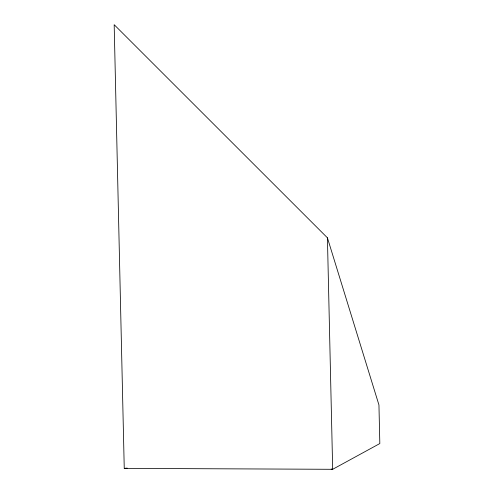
<?xml version="1.0" encoding="UTF-8"?>
<svg xmlns="http://www.w3.org/2000/svg" width="494" height="494" viewBox="0 0 494 494"><rect width="100%" height="100%" fill="white"/><g stroke="black" fill="none" stroke-linecap="round" stroke-linejoin="round"><path stroke-width="0.74" d="M124.247 468.38L332.678 469.3L379.824 443.556L378.947 404.975L327.423 237.818L114.176 24.7L124.247 468.38L127.18 468.096M331.208 469.059L332.678 469.3L327.423 237.818"/></g></svg>
